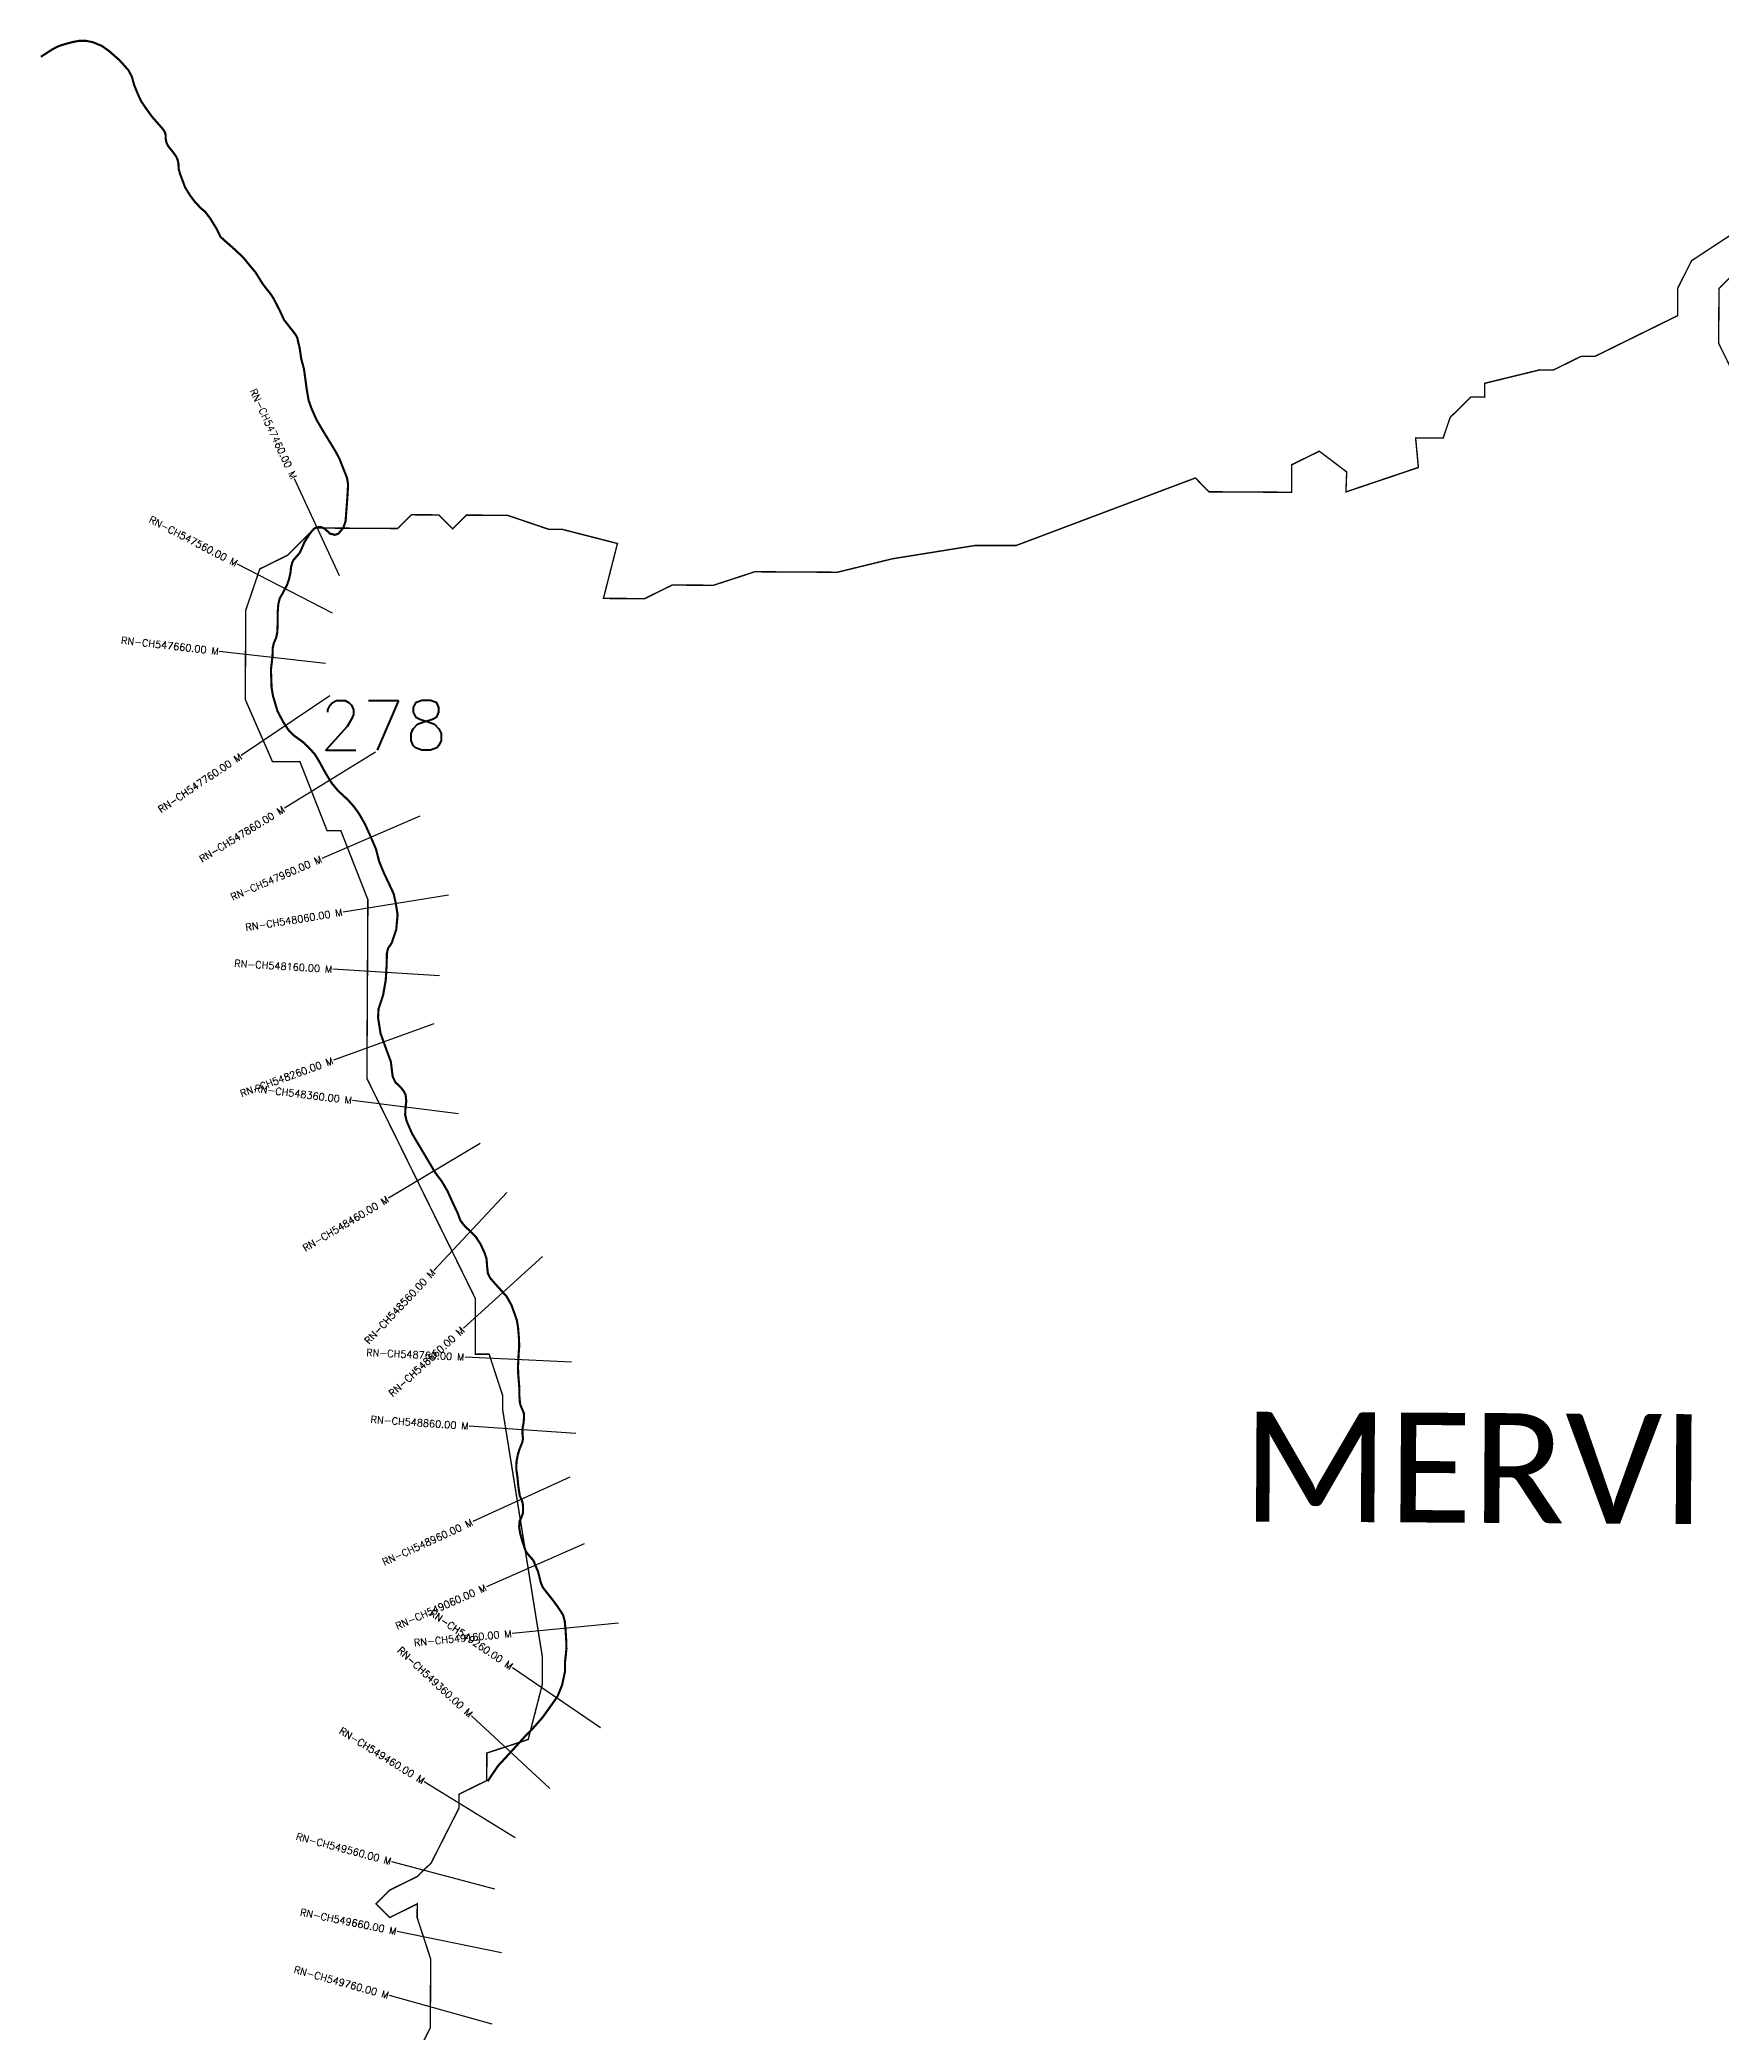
# Model space of a CAD drawing. Header units: metres. Extents: x 317826 to 321990, y 1856855 to 1863663.
# Drawn here: x 317826 to 320190, y 1860309 to 1863110 of the extents above; entities that cross this region are included whole.
import ezdxf
from ezdxf.enums import TextEntityAlignment as Align

# ---------------------------------------------------------------- set-up
doc = ezdxf.new("R2010")
doc.units = ezdxf.units.M
for name, color, linetype in [('CS', 134, 'Continuous'), ('CSMark', 6, 'Continuous'), ('NATURALLY PROTECTED', 3, 'Continuous'), ('VILLAGE NAME', 250, 'Continuous')]:
    doc.layers.add(name, color=color, linetype=linetype)
doc.styles.get("Standard").update_dxf_attribs({"font": 'simplex.shx'})

msp = doc.modelspace()

# ---------------------------------------------------------------- linework, layer by layer
at = {"color": 6, "const_width": 2, "flags": 128}
for points in [[(318329.1, 1862423.1), (318348.5, 1862442.4), (318387.2, 1862442.2), (318406.5, 1862422.7), (318425.9, 1862441.9), (318483.9, 1862441.6), (318541.8, 1862421.9), (318561.1, 1862421.8), (318638.3, 1862402), (318618.6, 1862324.8), (318676.6, 1862324.5), (318715.3, 1862343.6), (318773.4, 1862343.3), (318831.5, 1862362.3), (318947.5, 1862361.6), (319024.9, 1862380.5), (319141, 1862399.2), (319198.9, 1862399.2), (319450.9, 1862494.1), (319470.2, 1862474.7), (319586.2, 1862474), (319586.4, 1862512.7), (319625.2, 1862531.8), (319663.7, 1862502.6), (319662.6, 1862474.5), (319764.5, 1862508.9), (319760.6, 1862550.4), (319799.3, 1862550.2), (319809.1, 1862579.1), (319838.3, 1862608), (319857.6, 1862607.8), (319857.7, 1862627.2), (319935.2, 1862646.1), (319954.5, 1862646), (319993.3, 1862665.1), (320012.6, 1862665), (320129, 1862722.3), (320129.2, 1862761), (320148.7, 1862799.6), (320207, 1862837.9)], [(320206.7, 1862779.9), (320187.2, 1862760.7), (320186.7, 1862683.4), (320205.9, 1862644.6)], [(318355.6, 1860276.8), (318375.2, 1860315.3), (318375.7, 1860412), (318356.7, 1860470.1), (318356.8, 1860489.5), (318318, 1860470.3), (318298.8, 1860489.8), (318318.3, 1860509), (318357.1, 1860528.1), (318376.5, 1860547.3), (318415.6, 1860624.4), (318415.7, 1860643.8), (318454.5, 1860662.9), (318454.7, 1860701.6), (318512.8, 1860720.6), (318532.6, 1860797.8), (318532.8, 1860836.5), (318476.8, 1861184.8), (318476.9, 1861204.2), (318457.9, 1861262.3), (318438.5, 1861262.4), (318438.5, 1861340.6), (318362.5, 1861494.9), (318324.3, 1861572.4), (318286, 1861650), (318287.4, 1861901.3), (318249.4, 1861998.2), (318230, 1861998.3), (318191.9, 1862095.2), (318153.2, 1862095.4), (318115, 1862182.7), (318115.7, 1862308.3), (318135.4, 1862366.2), (318174.2, 1862385.4), (318213.1, 1862423.8), (318329.1, 1862423.1)]]:
    msp.add_lwpolyline(points, dxfattribs=at)
at = {"layer": 'CS'}
for p, q in [((318247.3, 1862356.7), (318184.1, 1862492.8)), ((318237.5, 1862304), (318104.3, 1862372.9)), ((318227.6, 1862233.2), (318078.5, 1862250.3)), ((318234, 1862187.7), (318109.4, 1862104.2)), ((318297.9, 1862108.6), (318170.1, 1862030.1)), ((318360.6, 1862018.6), (318222.8, 1861959.3)), ((318400.8, 1861907.4), (318252.6, 1861883.9)), ((318388, 1861794.2), (318238.3, 1861803.4)), ((318380.1, 1861726.8), (318239, 1861675.7)), ((318414.8, 1861600.2), (318265.9, 1861618.8)), ((318445.2, 1861558.3), (318316.3, 1861481.5)), ((318482.9, 1861489.6), (318380.3, 1861380.2)), ((318532.7, 1861399.8), (318421.7, 1861298.9)), ((318573.9, 1861251.2), (318424, 1861258.2)), ((318579.7, 1861150.8), (318430, 1861161.2)), ((318571.4, 1861089.4), (318435, 1861027.1)), ((318591.6, 1860995.5), (318454.2, 1860935.2)), ((318639.8, 1860884.1), (318490.5, 1860869.8)), ((318614.5, 1860736.9), (318490.7, 1860821.6)), ((318543.4, 1860651.9), (318433.3, 1860753.8)), ((318494.3, 1860582.2), (318366.7, 1860661.2)), ((318466, 1860510), (318321.1, 1860548.8)), ((318475.5, 1860420.9), (318328.5, 1860450.6)), ((318462.2, 1860320.3), (318317.7, 1860360.5))]:
    msp.add_line(p, q, dxfattribs=at)
at = {"layer": 'NATURALLY PROTECTED', "const_width": 3, "flags": 128}
msp.add_lwpolyline([(317827.6, 1863086.2), (317830.9, 1863088.4), (317843, 1863096.2), (317849.5, 1863099.8), (317854.9, 1863102.1), (317862.3, 1863104.3), (317871.5, 1863106.8), (317880.9, 1863108.6), (317891.5, 1863108.6), (317900.9, 1863106.7), (317913.6, 1863101.4), (317923.5, 1863094.3), (317929.3, 1863089.2), (317937.4, 1863082.2), (317942.8, 1863076.3), (317950.7, 1863067.4), (317955.6, 1863058.1), (317958.8, 1863046.5), (317963.6, 1863034.6), (317968.7, 1863023.6), (317974.5, 1863015), (317984.3, 1863001.5), (317992.7, 1862992), (317999.8, 1862983.8), (318002.2, 1862979.7), (318003, 1862976.2), (318003.2, 1862970.6), (318004.1, 1862965.9), (318006.6, 1862960.6), (318012.3, 1862953.7), (318017.5, 1862946.6), (318019.8, 1862941.6), (318021.1, 1862935.9), (318021.3, 1862928.8), (318023.1, 1862922.2), (318030.3, 1862902.9), (318037, 1862891.9), (318044.4, 1862882), (318053, 1862873), (318058.5, 1862868.4), (318065.4, 1862859.5), (318075, 1862843.9), (318080.2, 1862833.1), (318086.3, 1862827.6), (318100.5, 1862815.1), (318111.7, 1862804.5), (318121.6, 1862792.6), (318129.5, 1862783.1), (318139.8, 1862766.5), (318145.5, 1862759.2), (318150.1, 1862753.5), (318155, 1862746.1), (318163.4, 1862729.6), (318169.6, 1862716.3), (318174.2, 1862710.5), (318178.4, 1862705), (318182.5, 1862700), (318186.2, 1862694.8), (318188.3, 1862690.7), (318189.2, 1862685.7), (318191.4, 1862677.4), (318193.7, 1862661.6), (318197.6, 1862647.1), (318199, 1862636.6), (318201.5, 1862618.1), (318204, 1862603.6), (318207.8, 1862592.6), (318215.2, 1862575.9), (318224, 1862560.9), (318236.1, 1862541.1), (318243.1, 1862529.4), (318247.7, 1862520.4), (318252.2, 1862509), (318258.1, 1862494.1), (318259.6, 1862484.9), (318258.5, 1862466.4), (318256.1, 1862433.9), (318253.1, 1862424.5), (318246, 1862415.9), (318241.1, 1862414.2), (318234, 1862415.9), (318226.8, 1862422.8), (318221.3, 1862425.2), (318215.8, 1862424.8), (318211.8, 1862422.9), (318206.5, 1862416.9), (318198.5, 1862404.5), (318191.7, 1862389), (318187.2, 1862383.8), (318182.8, 1862378.9), (318180.8, 1862374.6), (318179.2, 1862367.7), (318178.6, 1862361.1), (318176.4, 1862351.3), (318173.7, 1862343.8), (318167.2, 1862331.3), (318163.5, 1862325), (318161.5, 1862317), (318160.5, 1862304.4), (318160.6, 1862290.5), (318160, 1862277.1), (318158.3, 1862268.9), (318155.2, 1862262.2), (318153.6, 1862255.2), (318153.3, 1862243.7), (318151.1, 1862224.8), (318151.5, 1862213.4), (318152, 1862199.1), (318154, 1862187.6), (318160.3, 1862166.3), (318168.7, 1862150.5), (318176, 1862139.5), (318182.6, 1862132.6), (318196, 1862123), (318203.6, 1862115.8), (318212.5, 1862106.1), (318219.7, 1862094.4), (318227.8, 1862079.4), (318236.7, 1862064.9), (318245.7, 1862054.2), (318259.4, 1862041.5), (318267.3, 1862032.7), (318274.8, 1862022.4), (318283.3, 1862007.6), (318289.6, 1861993.7), (318298.7, 1861972.7), (318303.4, 1861954.6), (318310.2, 1861938.2), (318318.7, 1861920.3), (318323.6, 1861909.8), (318326.6, 1861896.3), (318329.2, 1861880), (318327.3, 1861859.6), (318321, 1861840.5), (318315.8, 1861832.9), (318314.1, 1861825.8), (318313.8, 1861809.3), (318312.5, 1861788.1), (318308.8, 1861767.1), (318302.4, 1861747.9), (318301.7, 1861735.6), (318305.2, 1861713.3), (318314.2, 1861688.3), (318319.7, 1861673.5), (318322.3, 1861652.6), (318326.2, 1861644.4), (318333.4, 1861637.7), (318338, 1861631.8), (318340.5, 1861626.9), (318341.4, 1861617.9), (318340.3, 1861608.7), (318339.8, 1861599), (318342.1, 1861589.5), (318349.6, 1861572.2), (318365.3, 1861545.9), (318372.9, 1861533.1), (318382.3, 1861517.3), (318390.9, 1861505.9), (318399.2, 1861491.9), (318404.6, 1861479.9), (318413.5, 1861460.9), (318417.6, 1861450.1), (318423.7, 1861442.3), (318433, 1861433.6), (318438.6, 1861428.1), (318445.7, 1861417.3), (318451.7, 1861404.3), (318454.3, 1861396), (318455, 1861386.2), (318456.1, 1861376.2), (318459.4, 1861369.3), (318467.7, 1861359.8), (318482.4, 1861343.6), (318489.1, 1861331.7), (318492.9, 1861321.4), (318496.8, 1861310.3), (318498.6, 1861299.5), (318499.8, 1861285.1), (318500.2, 1861273.8), (318499.3, 1861261.7), (318498.5, 1861244.6), (318498.8, 1861234.2), (318500.2, 1861217), (318500.5, 1861202.5), (318501.3, 1861193.1), (318502.5, 1861189.3), (318504.6, 1861184.5), (318506.6, 1861179.7), (318507, 1861175.8), (318506.7, 1861170), (318506.2, 1861165.3), (318505.1, 1861159), (318504.7, 1861154.3), (318504.9, 1861149.2), (318505.5, 1861143.6), (318504.5, 1861138.5), (318500.6, 1861128.7), (318498.2, 1861121), (318496.4, 1861111.3), (318496, 1861100.7), (318497.7, 1861089.8), (318499, 1861076), (318501, 1861063.2), (318503.9, 1861056.9), (318505.2, 1861051.8), (318505.7, 1861044.5), (318505.3, 1861038.4), (318503.3, 1861032.6), (318500.8, 1861028), (318500.1, 1861020.2), (318501.4, 1861010.7), (318504.2, 1861000.7), (318509.4, 1860985.3), (318513.7, 1860979.6), (318518.9, 1860973.8), (318521, 1860970.6), (318522.4, 1860966.4), (318526.7, 1860956.7), (318530.6, 1860941), (318533.5, 1860934.2), (318538.7, 1860927.6), (318547.6, 1860916.5), (318553.8, 1860907.9), (318561.8, 1860895.8), (318564.2, 1860886.9), (318565.5, 1860872.7), (318566.4, 1860857.9), (318566.6, 1860848.2), (318565.6, 1860838.3), (318564.5, 1860829.1), (318564.6, 1860816.4), (318560.5, 1860797.2), (318554.2, 1860781.6), (318545.9, 1860769.6), (318532.5, 1860751), (318519.1, 1860735.9), (318510.6, 1860727.5), (318489.4, 1860704.1), (318470.3, 1860683.4), (318455.7, 1860661.8)], dxfattribs=at)

# ---------------------------------------------------------------- texts
at = {"insert": (318219.3, 1862181.5), "char_height": 70, "attachment_point": 1}
msp.add_mtext_dynamic_manual_height_columns('278', width=95.172, gutter_width=1, heights=[0], dxfattribs=at)
at = {"layer": 'CSMark'}
for s, rotation, p in [('RN-CH547460.00 M', 294.8961, (318183.7, 1862493.7)), ('RN-CH547560.00 M', 332.641, (318103.4, 1862373.4)), ('RN-CH547660.00 M', 353.4542, (318077.6, 1862250.4)), ('RN-CH547760.00 M', 33.8242, (318108.6, 1862103.7)), ('RN-CH547860.00 M', 31.5557, (318169.2, 1862029.6)), ('RN-CH547960.00 M', 23.3067, (318221.9, 1861958.9)), ('RN-CH548060.00 M', 9.0304, (318251.6, 1861883.7)), ('RN-CH548160.00 M', 356.4941, (318237.3, 1861803.4)), ('RN-CH548260.00 M', 19.9124, (318238.1, 1861675.3)), ('RN-CH548360.00 M', 352.8718, (318264.9, 1861618.9)), ('RN-CH548460.00 M', 30.7873, (318315.5, 1861481)), ('RN-CH548560.00 M', 46.8316, (318379.6, 1861379.5)), ('RN-CH548660.00 M', 42.2987, (318421, 1861298.2)), ('RN-CH548760.00 M', 357.3054, (318423, 1861258.3)), ('RN-CH548860.00 M', 356.0395, (318429, 1861161.2)), ('RN-CH548960.00 M', 24.5779, (318434.1, 1861026.6)), ('RN-CH549060.00 M', 23.6781, (318453.3, 1860934.8)), ('RN-CH549260.00 M', 325.632, (318489.8, 1860822.2)), ('RN-CH549160.00 M', 5.4587, (318489.5, 1860869.7)), ('RN-CH549360.00 M', 317.215, (318432.6, 1860754.5)), ('RN-CH549460.00 M', 328.2448, (318365.9, 1860661.7)), ('RN-CH549560.00 M', 345.0314, (318320.1, 1860549.1)), ('RN-CH549660.00 M', 348.5586, (318327.5, 1860450.8)), ('RN-CH549760.00 M', 344.4584, (318316.7, 1860360.7))]:
    msp.add_text(s, height=10, rotation=rotation, dxfattribs=at).set_placement(p, align=Align.MIDDLE_RIGHT)
at = {"layer": 'VILLAGE NAME', "insert": (319517.4, 1861181.5), "char_height": 154.336, "attachment_point": 1, "rotation": 359.6762}
msp.add_mtext_dynamic_manual_height_columns('{\\fCalibri|b0|i0|c0|p34;MERVI}', width=1012.468, gutter_width=771.7, heights=[0], dxfattribs=at)

doc.saveas('drawing.dxf')
